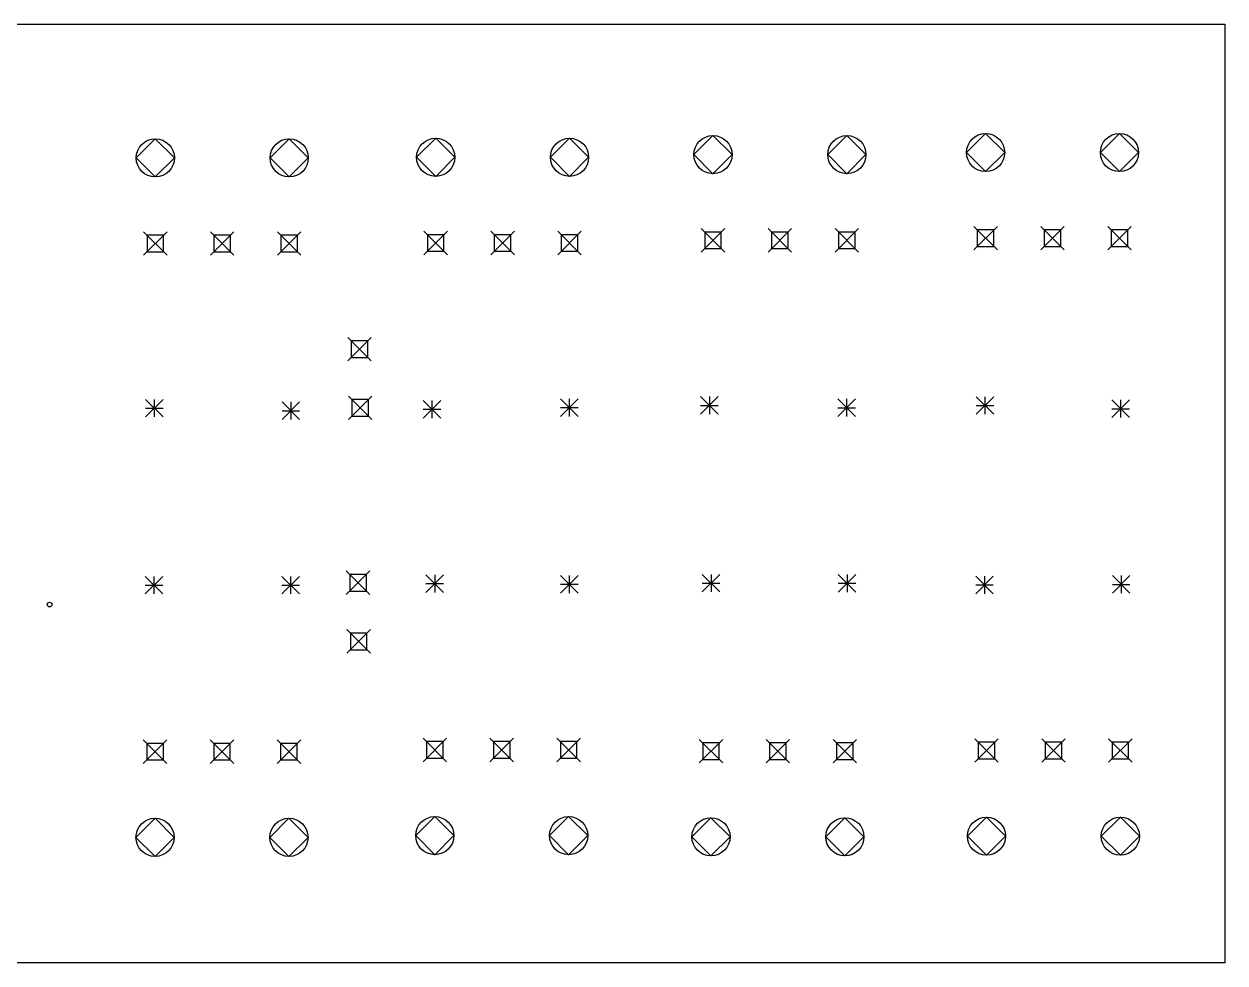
# Model space of a CAD drawing. Extents: x 148 to 350, y -219 to -100.
# Drawn here: x 247.7 to 350, y -180 to -100 of the extents above; entities that cross this region are included whole.
import ezdxf

# ---------------------------------------------------------------- set-up
doc = ezdxf.new("R2010")
doc.units = 0
doc.layers.add('BLACK', color=7, linetype='CONTINUOUS')

msp = doc.modelspace()

# ---------------------------------------------------------------- linework, layer by layer
at = {"layer": 'BLACK', "linetype": 'CONTINUOUS'}
for p, q in [((150, -100), (350, -100)), ((350, -100), (350, -180)), ((329.616, -109.325), (327.991, -110.95)), ((331.241, -110.95), (329.616, -109.325)), ((341.016, -109.325), (339.391, -110.95)), ((342.641, -110.95), (341.016, -109.325)), ((258.91, -109.78), (257.285, -111.405)), ((260.535, -111.405), (258.91, -109.78)), ((270.31, -109.78), (268.685, -111.405)), ((271.935, -111.405), (270.31, -109.78)), ((282.785, -109.73), (281.16, -111.355)), ((284.41, -111.355), (282.785, -109.73)), ((294.185, -109.73), (292.56, -111.355)), ((295.81, -111.355), (294.185, -109.73)), ((306.4, -109.505), (304.775, -111.13)), ((308.025, -111.13), (306.4, -109.505)), ((317.8, -109.505), (316.175, -111.13)), ((319.425, -111.13), (317.8, -109.505)), ((257.285, -111.405), (258.91, -113.03)), ((258.91, -113.03), (260.535, -111.405)), ((268.685, -111.405), (270.31, -113.03)), ((270.31, -113.03), (271.935, -111.405)), ((281.16, -111.355), (282.785, -112.98)), ((282.785, -112.98), (284.41, -111.355)), ((292.56, -111.355), (294.185, -112.98)), ((294.185, -112.98), (295.81, -111.355)), ((304.775, -111.13), (306.4, -112.755)), ((306.4, -112.755), (308.025, -111.13)), ((316.175, -111.13), (317.8, -112.755)), ((317.8, -112.755), (319.425, -111.13)), ((327.991, -110.95), (329.616, -112.575)), ((329.616, -112.575), (331.241, -110.95)), ((339.391, -110.95), (341.016, -112.575)), ((341.016, -112.575), (342.641, -110.95)), ((305.4, -117.43), (307.4, -119.43)), ((307.4, -117.43), (305.4, -119.43)), ((311.1, -117.43), (313.1, -119.43)), ((313.1, -117.43), (311.1, -119.43)), ((316.8, -117.43), (318.8, -119.43)), ((318.8, -117.43), (316.8, -119.43)), ((328.616, -117.25), (330.616, -119.25)), ((330.616, -117.25), (328.616, -119.25)), ((330.323, -117.543), (328.909, -117.543)), ((328.909, -117.543), (328.909, -118.957)), ((330.323, -118.957), (330.323, -117.543)), ((334.316, -117.25), (336.316, -119.25)), ((336.316, -117.25), (334.316, -119.25)), ((336.023, -117.543), (334.609, -117.543)), ((334.609, -117.543), (334.609, -118.957)), ((336.023, -118.957), (336.023, -117.543)), ((340.016, -117.25), (342.016, -119.25)), ((342.016, -117.25), (340.016, -119.25)), ((341.723, -117.543), (340.309, -117.543)), ((340.309, -117.543), (340.309, -118.957)), ((341.723, -118.957), (341.723, -117.543)), ((257.91, -117.705), (259.91, -119.705)), ((259.91, -117.705), (257.91, -119.705)), ((259.617, -117.998), (258.203, -117.998)), ((258.203, -117.998), (258.203, -119.412)), ((259.617, -119.412), (259.617, -117.998)), ((263.61, -117.705), (265.61, -119.705)), ((265.61, -117.705), (263.61, -119.705)), ((265.317, -117.998), (263.903, -117.998)), ((263.903, -117.998), (263.903, -119.412)), ((265.317, -119.412), (265.317, -117.998)), ((269.31, -117.705), (271.31, -119.705)), ((271.31, -117.705), (269.31, -119.705)), ((271.017, -117.998), (269.603, -117.998)), ((269.603, -117.998), (269.603, -119.412)), ((271.017, -119.412), (271.017, -117.998)), ((281.785, -117.655), (283.785, -119.655)), ((283.785, -117.655), (281.785, -119.655)), ((283.492, -117.948), (282.078, -117.948)), ((282.078, -117.948), (282.078, -119.362)), ((283.492, -119.362), (283.492, -117.948)), ((287.485, -117.655), (289.485, -119.655)), ((289.485, -117.655), (287.485, -119.655)), ((289.192, -117.948), (287.778, -117.948)), ((287.778, -117.948), (287.778, -119.362)), ((289.192, -119.362), (289.192, -117.948)), ((293.185, -117.655), (295.185, -119.655)), ((295.185, -117.655), (293.185, -119.655)), ((294.892, -117.948), (293.478, -117.948)), ((293.478, -117.948), (293.478, -119.362)), ((294.892, -119.362), (294.892, -117.948)), ((307.107, -117.723), (305.693, -117.723)), ((305.693, -117.723), (305.693, -119.137)), ((307.107, -119.137), (307.107, -117.723)), ((312.807, -117.723), (311.393, -117.723)), ((311.393, -117.723), (311.393, -119.137)), ((312.807, -119.137), (312.807, -117.723)), ((318.507, -117.723), (317.093, -117.723)), ((317.093, -117.723), (317.093, -119.137)), ((318.507, -119.137), (318.507, -117.723)), ((258.203, -119.412), (259.617, -119.412)), ((263.903, -119.412), (265.317, -119.412)), ((269.603, -119.412), (271.017, -119.412)), ((282.078, -119.362), (283.492, -119.362)), ((287.778, -119.362), (289.192, -119.362)), ((293.478, -119.362), (294.892, -119.362)), ((305.693, -119.137), (307.107, -119.137)), ((311.393, -119.137), (312.807, -119.137)), ((317.093, -119.137), (318.507, -119.137)), ((328.909, -118.957), (330.323, -118.957)), ((334.609, -118.957), (336.023, -118.957)), ((340.309, -118.957), (341.723, -118.957)), ((275.3, -126.7), (277.3, -128.7)), ((277.3, -126.7), (275.3, -128.7)), ((277.007, -126.993), (275.593, -126.993)), ((275.593, -126.993), (275.593, -128.407)), ((277.007, -128.407), (277.007, -126.993)), ((275.593, -128.407), (277.007, -128.407)), ((275.35, -131.7), (277.35, -133.7)), ((277.35, -131.7), (275.35, -133.7)), ((305.35, -131.74), (306.85, -133.24)), ((306.85, -131.74), (305.35, -133.24)), ((306.1, -131.74), (306.1, -133.24)), ((328.81, -131.75), (330.31, -133.25)), ((330.31, -131.75), (328.81, -133.25)), ((329.56, -131.75), (329.56, -133.25)), ((258.07, -131.98), (259.57, -133.48)), ((259.57, -131.98), (258.07, -133.48)), ((258.07, -132.73), (259.57, -132.73)), ((258.82, -131.98), (258.82, -133.48)), ((269.7, -132.2), (271.2, -133.7)), ((271.2, -132.2), (269.7, -133.7)), ((269.7, -132.95), (271.2, -132.95)), ((270.45, -132.2), (270.45, -133.7)), ((277.057, -131.993), (275.643, -131.993)), ((275.643, -131.993), (275.643, -133.407)), ((277.057, -133.407), (277.057, -131.993)), ((281.72, -132.07), (283.22, -133.57)), ((283.22, -132.07), (281.72, -133.57)), ((281.72, -132.82), (283.22, -132.82)), ((282.47, -132.07), (282.47, -133.57)), ((293.41, -131.93), (294.91, -133.43)), ((294.91, -131.93), (293.41, -133.43)), ((293.41, -132.68), (294.91, -132.68)), ((294.16, -131.93), (294.16, -133.43)), ((305.35, -132.49), (306.85, -132.49)), ((317.03, -131.94), (318.53, -133.44)), ((318.53, -131.94), (317.03, -133.44)), ((317.03, -132.69), (318.53, -132.69)), ((317.78, -131.94), (317.78, -133.44)), ((328.81, -132.5), (330.31, -132.5)), ((340.36, -132.03), (341.86, -133.53)), ((341.86, -132.03), (340.36, -133.53)), ((340.36, -132.78), (341.86, -132.78)), ((341.11, -132.03), (341.11, -133.53)), ((275.643, -133.407), (277.057, -133.407)), ((258.04, -147.06), (259.54, -148.56)), ((259.54, -147.06), (258.04, -148.56)), ((258.79, -147.06), (258.79, -148.56)), ((269.68, -147.06), (271.18, -148.56)), ((271.18, -147.06), (269.68, -148.56)), ((270.43, -147.06), (270.43, -148.56)), ((275.175, -146.6), (277.175, -148.6)), ((277.175, -146.6), (275.175, -148.6)), ((276.882, -146.893), (275.468, -146.893)), ((275.468, -146.893), (275.468, -148.307)), ((276.882, -148.307), (276.882, -146.893)), ((281.96, -146.93), (283.46, -148.43)), ((283.46, -146.93), (281.96, -148.43)), ((282.71, -146.93), (282.71, -148.43)), ((293.41, -146.98), (294.91, -148.48)), ((294.91, -146.98), (293.41, -148.48)), ((294.16, -146.98), (294.16, -148.48)), ((305.49, -146.89), (306.99, -148.39)), ((306.99, -146.89), (305.49, -148.39)), ((306.24, -146.89), (306.24, -148.39)), ((317.07, -146.9), (318.57, -148.4)), ((318.57, -146.9), (317.07, -148.4)), ((317.82, -146.9), (317.82, -148.4)), ((328.77, -147.04), (330.27, -148.54)), ((330.27, -147.04), (328.77, -148.54)), ((329.52, -147.04), (329.52, -148.54)), ((340.41, -146.99), (341.91, -148.49)), ((341.91, -146.99), (340.41, -148.49)), ((341.16, -146.99), (341.16, -148.49)), ((258.04, -147.81), (259.54, -147.81)), ((269.68, -147.81), (271.18, -147.81)), ((281.96, -147.68), (283.46, -147.68)), ((293.41, -147.73), (294.91, -147.73)), ((305.49, -147.64), (306.99, -147.64)), ((317.07, -147.65), (318.57, -147.65)), ((328.77, -147.79), (330.27, -147.79)), ((340.41, -147.74), (341.91, -147.74)), ((275.468, -148.307), (276.882, -148.307)), ((275.225, -151.6), (277.225, -153.6)), ((277.225, -151.6), (275.225, -153.6)), ((276.932, -151.893), (275.518, -151.893)), ((275.518, -151.893), (275.518, -153.307)), ((276.932, -153.307), (276.932, -151.893)), ((275.518, -153.307), (276.932, -153.307)), ((257.89, -160.995), (259.89, -162.995)), ((259.89, -160.995), (257.89, -162.995)), ((259.597, -161.288), (258.183, -161.288)), ((258.183, -161.288), (258.183, -162.702)), ((259.597, -162.702), (259.597, -161.288)), ((263.59, -160.995), (265.59, -162.995)), ((265.59, -160.995), (263.59, -162.995)), ((265.297, -161.288), (263.883, -161.288)), ((263.883, -161.288), (263.883, -162.702)), ((265.297, -162.702), (265.297, -161.288)), ((269.29, -160.995), (271.29, -162.995)), ((271.29, -160.995), (269.29, -162.995)), ((270.997, -161.288), (269.583, -161.288)), ((269.583, -161.288), (269.583, -162.702)), ((270.997, -162.702), (270.997, -161.288)), ((281.709, -160.85), (283.709, -162.85)), ((283.709, -160.85), (281.709, -162.85)), ((283.416, -161.143), (282.002, -161.143)), ((282.002, -161.143), (282.002, -162.557)), ((283.416, -162.557), (283.416, -161.143)), ((287.409, -160.85), (289.409, -162.85)), ((289.409, -160.85), (287.409, -162.85)), ((289.116, -161.143), (287.702, -161.143)), ((287.702, -161.143), (287.702, -162.557)), ((289.116, -162.557), (289.116, -161.143)), ((293.109, -160.85), (295.109, -162.85)), ((295.109, -160.85), (293.109, -162.85)), ((294.816, -161.143), (293.402, -161.143)), ((293.402, -161.143), (293.402, -162.557)), ((294.816, -162.557), (294.816, -161.143)), ((305.23, -160.95), (307.23, -162.95)), ((307.23, -160.95), (305.23, -162.95)), ((306.937, -161.243), (305.523, -161.243)), ((305.523, -161.243), (305.523, -162.657)), ((306.937, -162.657), (306.937, -161.243)), ((310.93, -160.95), (312.93, -162.95)), ((312.93, -160.95), (310.93, -162.95)), ((312.637, -161.243), (311.223, -161.243)), ((311.223, -161.243), (311.223, -162.657)), ((312.637, -162.657), (312.637, -161.243)), ((316.63, -160.95), (318.63, -162.95)), ((318.63, -160.95), (316.63, -162.95)), ((318.337, -161.243), (316.923, -161.243)), ((316.923, -161.243), (316.923, -162.657)), ((318.337, -162.657), (318.337, -161.243)), ((328.69, -160.895), (330.69, -162.895)), ((330.69, -160.895), (328.69, -162.895)), ((330.397, -161.188), (328.983, -161.188)), ((328.983, -161.188), (328.983, -162.602)), ((330.397, -162.602), (330.397, -161.188)), ((334.39, -160.895), (336.39, -162.895)), ((336.39, -160.895), (334.39, -162.895)), ((336.097, -161.188), (334.683, -161.188)), ((334.683, -161.188), (334.683, -162.602)), ((336.097, -162.602), (336.097, -161.188)), ((340.09, -160.895), (342.09, -162.895)), ((342.09, -160.895), (340.09, -162.895)), ((341.797, -161.188), (340.383, -161.188)), ((340.383, -161.188), (340.383, -162.602)), ((341.797, -162.602), (341.797, -161.188)), ((282.002, -162.557), (283.416, -162.557)), ((287.702, -162.557), (289.116, -162.557)), ((293.402, -162.557), (294.816, -162.557)), ((328.983, -162.602), (330.397, -162.602)), ((334.683, -162.602), (336.097, -162.602)), ((340.383, -162.602), (341.797, -162.602)), ((258.183, -162.702), (259.597, -162.702)), ((263.883, -162.702), (265.297, -162.702)), ((269.583, -162.702), (270.997, -162.702)), ((305.523, -162.657), (306.937, -162.657)), ((311.223, -162.657), (312.637, -162.657)), ((316.923, -162.657), (318.337, -162.657)), ((258.89, -167.67), (257.265, -169.295)), ((260.515, -169.295), (258.89, -167.67)), ((270.29, -167.67), (268.665, -169.295)), ((271.915, -169.295), (270.29, -167.67)), ((282.709, -167.525), (281.084, -169.15)), ((284.334, -169.15), (282.709, -167.525)), ((294.109, -167.525), (292.484, -169.15)), ((295.734, -169.15), (294.109, -167.525)), ((306.23, -167.625), (304.605, -169.25)), ((307.855, -169.25), (306.23, -167.625)), ((317.63, -167.625), (316.005, -169.25)), ((319.255, -169.25), (317.63, -167.625)), ((329.69, -167.57), (328.065, -169.195)), ((331.315, -169.195), (329.69, -167.57)), ((341.09, -167.57), (339.465, -169.195)), ((342.715, -169.195), (341.09, -167.57)), ((257.265, -169.295), (258.89, -170.92)), ((258.89, -170.92), (260.515, -169.295)), ((268.665, -169.295), (270.29, -170.92)), ((270.29, -170.92), (271.915, -169.295)), ((281.084, -169.15), (282.709, -170.775)), ((282.709, -170.775), (284.334, -169.15)), ((292.484, -169.15), (294.109, -170.775)), ((294.109, -170.775), (295.734, -169.15)), ((304.605, -169.25), (306.23, -170.875)), ((306.23, -170.875), (307.855, -169.25)), ((316.005, -169.25), (317.63, -170.875)), ((317.63, -170.875), (319.255, -169.25)), ((328.065, -169.195), (329.69, -170.82)), ((329.69, -170.82), (331.315, -169.195)), ((339.465, -169.195), (341.09, -170.82)), ((341.09, -170.82), (342.715, -169.195)), ((350, -180), (150, -180))]:
    msp.add_line(p, q, dxfattribs=at)
at = {"layer": 'BLACK'}
for centre, radius in [((329.616, -110.95), 1.625), ((341.016, -110.95), 1.625), ((258.91, -111.405), 1.625), ((270.31, -111.405), 1.625), ((282.785, -111.355), 1.625), ((294.185, -111.355), 1.625), ((306.4, -111.13), 1.625), ((317.8, -111.13), 1.625), ((249.91, -149.47), 0.2), ((258.89, -169.295), 1.625), ((270.29, -169.295), 1.625), ((282.709, -169.15), 1.625), ((294.109, -169.15), 1.625), ((306.23, -169.25), 1.625), ((317.63, -169.25), 1.625), ((329.69, -169.195), 1.625), ((341.09, -169.195), 1.625)]:
    msp.add_circle(centre, radius, dxfattribs=at)

doc.saveas('drawing.dxf')
